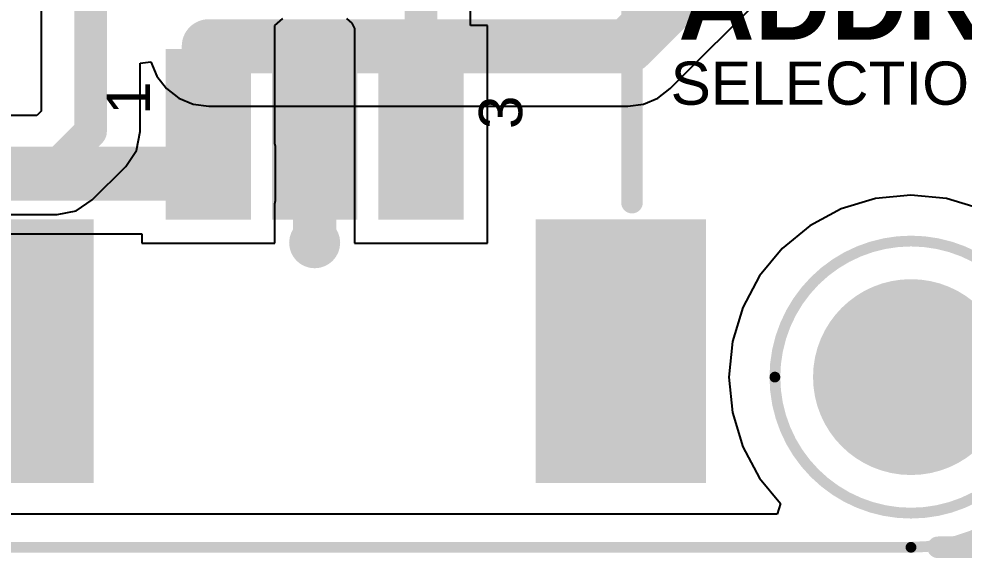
# Model space of a CAD drawing. Header units: millimetres. Extents: x -0.08 to 6.4, y -0.08 to 2.27.
# Drawn here: x 1.0063 to 1.4438, y -0.0828 to 0.1668 of the extents above; entities that cross this region are included whole.
import ezdxf

# ---------------------------------------------------------------- set-up
doc = ezdxf.new("R2010")
doc.units = ezdxf.units.MM
doc.header["$MEASUREMENT"] = 0
for name, color, linetype in [('BottomLayer', 5, 'Continuous'), ('BottomSolder', 6, 'Continuous'), ('Mechanical1', 6, 'Continuous'), ('Mechanical2', 216, 'Continuous'), ('MultiLayer', 9, 'Continuous'), ('PadHoleLayer', 156, 'Continuous'), ('TopLayer', 1, 'Continuous'), ('TopOverlay', 2, 'Continuous'), ('TopPaste', 8, 'Continuous'), ('TopSolder', 216, 'Continuous'), ('ViaHoleLayer', 16, 'Continuous')]:
    doc.layers.add(name, color=color, linetype=linetype)
doc.styles.add('Arial', font='', dxfattribs={"height": 0.2})
doc.styles.add('Arial Rounded MT Bold', font='', dxfattribs={"height": 0.2})
doc.styles.get('Arial').set_extended_font_data('Arial')
doc.styles.get('Arial Rounded MT Bold').set_extended_font_data('Arial Rounded MT Bold', bold=True)

# ---------------------------------------------------------------- blocks, each defined once
blk = doc.blocks.new('1_25_3PWB_54')
at = {"layer": 'TopLayer'}
for points in [[(-0.06496, 0.08563), (-0.03346, 0.08563), (-0.03346, 0.01476), (-0.06496, 0.01476)], [(-0.01575, 0.08563), (0.01575, 0.08563), (0.01575, 0.01476), (-0.01575, 0.01476)], [(0.03346, 0.08563), (0.06496, 0.08563), (0.06496, 0.01476), (0.03346, 0.01476)], [(-0.17717, 0.00689), (-0.1063, 0.00689), (-0.1063, -0.10728), (-0.17717, -0.10728)], [(0.17717, -0.10728), (0.1063, -0.10728), (0.1063, 0.00689), (0.17717, 0.00689)]]:
    blk.add_hatch(color=1, dxfattribs=at).paths.add_polyline_path(points)
at = {"layer": 'TopPaste'}
for points in [[(-0.06496, 0.08563), (-0.03346, 0.08563), (-0.03346, 0.01476), (-0.06496, 0.01476)], [(-0.01575, 0.08563), (0.01575, 0.08563), (0.01575, 0.01476), (-0.01575, 0.01476)], [(0.03346, 0.08563), (0.06496, 0.08563), (0.06496, 0.01476), (0.03346, 0.01476)], [(-0.17717, 0.00689), (-0.1063, 0.00689), (-0.1063, -0.10728), (-0.17717, -0.10728)], [(0.17717, -0.10728), (0.1063, -0.10728), (0.1063, 0.00689), (0.17717, 0.00689)]]:
    blk.add_hatch(color=8, dxfattribs=at).paths.add_polyline_path(points)
at = {"layer": 'TopSolder'}
for points in [[(-0.06896, 0.08963), (-0.02946, 0.08963), (-0.02946, 0.01076), (-0.06896, 0.01076)], [(-0.01975, 0.08963), (0.01975, 0.08963), (0.01975, 0.01076), (-0.01975, 0.01076)], [(0.02946, 0.08963), (0.06896, 0.08963), (0.06896, 0.01076), (0.02946, 0.01076)], [(-0.18117, 0.01089), (-0.1023, 0.01089), (-0.1023, -0.11128), (-0.18117, -0.11128)], [(0.18117, -0.11128), (0.1023, -0.11128), (0.1023, 0.01089), (0.18117, 0.01089)]]:
    blk.add_hatch(color=216, dxfattribs=at).paths.add_polyline_path(points)

msp = doc.modelspace()

# ---------------------------------------------------------------- hatches: boundary and pattern name
at = {"layer": 'BottomLayer'}
h = msp.add_hatch(color=5, dxfattribs=at)
edge = h.paths.add_edge_path()
edge.add_arc((1.0942, 0.1542), 0.01181, 0, 360)
h = msp.add_hatch(color=5, dxfattribs=at)
edge = h.paths.add_edge_path()
edge.add_arc((1.1432, 0.0632), 0.01181, 0, 360)
h = msp.add_hatch(color=5, dxfattribs=at)
edge = h.paths.add_edge_path()
edge.add_arc((1.4192, 0.001), 0.04134, 0, 360)
at = {"layer": 'BottomSolder'}
h = msp.add_hatch(color=6, dxfattribs=at)
edge = h.paths.add_edge_path()
edge.add_arc((1.4192, 0.001), 0.04534, 0, 360)
at = {"layer": 'MultiLayer'}
h = msp.add_hatch(color=9, dxfattribs=at)
edge = h.paths.add_edge_path()
edge.add_arc((1.4192, 0.001), 0.04134, 0, 360)
at = {"layer": 'PadHoleLayer'}
h = msp.add_hatch(color=156, dxfattribs=at)
edge = h.paths.add_edge_path()
edge.add_arc((1.4192, 0.001), 0.04134, 0, 360)
at = {"layer": 'TopLayer'}
h = msp.add_hatch(color=1, dxfattribs=at)
edge = h.paths.add_edge_path()
edge.add_arc((1.0942, 0.1542), 0.01181, 0, 360)
msp.add_hatch(color=1, dxfattribs=at).paths.add_polyline_path([(0.9537, 0.0827), (1.10973, 0.0827), (1.10973, 0.1077), (0.9537, 0.1077)])
h = msp.add_hatch(color=1, dxfattribs=at)
edge = h.paths.add_edge_path()
edge.add_arc((1.1432, 0.0632), 0.01181, 0, 360)
h = msp.add_hatch(color=1, dxfattribs=at)
edge = h.paths.add_edge_path()
edge.add_arc((1.4192, 0.001), 0.04134, 0, 360)
at = {"layer": 'TopSolder'}
h = msp.add_hatch(color=216, dxfattribs=at)
edge = h.paths.add_edge_path()
edge.add_arc((1.4192, 0.001), 0.04534, 0, 360)
at = {"layer": 'ViaHoleLayer'}
h = msp.add_hatch(color=16, dxfattribs=at)
edge = h.paths.add_edge_path()
edge.add_arc((1.0942, 0.1542), 0.00591, 0, 360)
h = msp.add_hatch(color=16, dxfattribs=at)
edge = h.paths.add_edge_path()
edge.add_arc((1.1432, 0.0632), 0.00591, 0, 360)

# ---------------------------------------------------------------- linework, layer by layer
at = {"layer": 'BottomLayer'}
for p, q in [((1.01658, 0.17614), (1.01658, 0.1242)), ((1.30781, 0.13459), (1.35181, 0.17859)), ((1.06246, 0.14635), (1.06741, 0.14702)), ((1.06246, 0.11469), (1.06246, 0.14635)), ((1.06741, 0.14702), (1.07018, 0.14033)), ((1.07018, 0.14033), (1.07458, 0.13459)), ((1.07458, 0.13459), (1.08033, 0.13018)), ((1.30207, 0.13018), (1.30781, 0.13459)), ((1.08033, 0.13018), (1.08702, 0.12741)), ((1.08702, 0.12741), (1.0942, 0.12646)), ((1.2882, 0.12646), (1.29538, 0.12741)), ((1.29538, 0.12741), (1.30207, 0.13018)), ((1.01658, 0.1242), (1.01455, 0.12217)), ((1.0942, 0.12646), (1.2882, 0.12646)), ((1.01455, 0.12217), (0.60423, 0.12217)), ((1.06071, 0.10591), (1.06246, 0.11469)), ((1.05574, 0.09847), (1.06071, 0.10591)), ((1.04027, 0.08301), (1.05574, 0.09847)), ((1.40276, 0.08363), (1.38696, 0.07883)), ((1.4192, 0.08525), (1.40276, 0.08363)), ((1.43563, 0.08363), (1.4192, 0.08525)), ((1.45144, 0.07883), (1.43563, 0.08363)), ((1.03283, 0.07803), (1.04027, 0.08301)), ((1.38696, 0.07883), (1.37239, 0.07105)), ((0.61373, 0.07629), (1.02405, 0.07629)), ((1.02405, 0.07629), (1.03283, 0.07803)), ((1.37239, 0.07105), (1.35963, 0.06057)), ((1.35963, 0.06057), (1.34915, 0.04781)), ((1.34915, 0.04781), (1.34136, 0.03324)), ((1.34136, 0.03324), (1.33657, 0.01744)), ((1.33657, 0.01744), (1.33495, 0.001)), ((1.33495, 0.001), (1.33657, -0.01543)), ((1.33657, -0.01543), (1.34136, -0.03124)), ((1.34136, -0.03124), (1.34915, -0.0458)), ((1.34915, -0.0458), (1.35876, -0.05751)), ((1.35876, -0.05751), (1.3572, -0.06251)), ((1.3572, -0.06251), (0.34931, -0.06251))]:
    msp.add_line(p, q, dxfattribs=at)
for points, const_width in [([(1.2882, 0.1542), (1.3322, 0.1982)], 0.025), ([(1.03952, 0.11469), (1.03952, 0.17614)], 0.015), ([(1.0942, 0.1542), (1.2882, 0.1542)], 0.025), ([(1.02405, 0.09923), (1.03952, 0.11469)], 0.015), ([(0.60423, 0.09923), (1.02405, 0.09923)], 0.015)]:
    msp.add_lwpolyline(points, dxfattribs=dict(at, const_width=const_width))
for points, const_width in [([(1.08795, 0.1542, 1), (1.10045, 0.1542, 1)], 0.0125), ([(1.28195, 0.1542, 1), (1.29445, 0.1542, 1)], 0.0125), ([(1.28195, 0.1542, 1), (1.29445, 0.1542, 1)], 0.0125), ([(1.03577, 0.11469, 1), (1.04327, 0.11469, 1)], 0.0075), ([(1.03577, 0.11469, 1), (1.04327, 0.11469, 1)], 0.0075), ([(1.0203, 0.09923, 1), (1.0278, 0.09923, 1)], 0.0075), ([(1.0203, 0.09923, 1), (1.0278, 0.09923, 1)], 0.0075)]:
    msp.add_lwpolyline(points, format="xyb", close=True, dxfattribs=dict(at, const_width=const_width))
at = {"layer": 'Mechanical1', "const_width": 0.01}
msp.add_lwpolyline([(1.4317, -0.0778), (1.7362, -0.0778)], dxfattribs=at)
at = {"layer": 'Mechanical1', "const_width": 0.005}
msp.add_lwpolyline([(1.4292, -0.0778, 1), (1.4342, -0.0778, 1)], format="xyb", close=True, dxfattribs=at)
at = {"layer": 'Mechanical2', "const_width": 0.005}
msp.add_lwpolyline([(1.497, 0, -0.414214), (1.4192, -0.0778)], format="xyb", dxfattribs=at)
msp.add_lwpolyline([(0, -0.0778), (1.4192, -0.0778)], dxfattribs=at)
at = {"layer": 'Mechanical2', "const_width": 0.0025}
msp.add_lwpolyline([(1.41795, -0.0778, 1), (1.42045, -0.0778, 1)], format="xyb", close=True, dxfattribs=at)
msp.add_lwpolyline([(1.41795, -0.0778, 1), (1.42045, -0.0778, 1)], format="xyb", close=True, dxfattribs=at)
at = {"layer": 'TopLayer'}
for p, q in [((1.21535, 0.16383), (1.21535, 0.1864)), ((1.12473, 0.16383), (1.12841, 0.16702)), ((1.15799, 0.16702), (1.16046, 0.16487)), ((1.12473, 0.10918), (1.12473, 0.16383)), ((1.16046, 0.16487), (1.16166, 0.16237)), ((1.16166, 0.16237), (1.16166, 0.06296)), ((1.22316, 0.16383), (1.21535, 0.16383)), ((1.22316, 0.06296), (1.22316, 0.16383)), ((1.12503, 0.1077), (1.12473, 0.10918)), ((1.12503, 0.0827), (1.12503, 0.1077)), ((1.40276, 0.08363), (1.38696, 0.07883)), ((1.4192, 0.08525), (1.40276, 0.08363)), ((1.43563, 0.08363), (1.4192, 0.08525)), ((1.45144, 0.07883), (1.43563, 0.08363)), ((1.12473, 0.08122), (1.12503, 0.0827)), ((1.12473, 0.06296), (1.12473, 0.08122)), ((1.38696, 0.07883), (1.37239, 0.07105)), ((1.37239, 0.07105), (1.35963, 0.06057)), ((0.9537, 0.0674), (1.06324, 0.0674)), ((1.06324, 0.0674), (1.06324, 0.06296)), ((1.06324, 0.06296), (1.12473, 0.06296)), ((1.16166, 0.06296), (1.22316, 0.06296)), ((1.35963, 0.06057), (1.34915, 0.04781)), ((1.34915, 0.04781), (1.34136, 0.03324)), ((1.34136, 0.03324), (1.33657, 0.01744)), ((1.33657, 0.01744), (1.33495, 0.001)), ((1.33495, 0.001), (1.33657, -0.01543)), ((1.33657, -0.01543), (1.34136, -0.03124)), ((1.34136, -0.03124), (1.34915, -0.0458)), ((1.34915, -0.0458), (1.35876, -0.05751)), ((1.35876, -0.05751), (1.3572, -0.06251)), ((1.3572, -0.06251), (0.39525, -0.06251))]:
    msp.add_line(p, q, dxfattribs=at)
for points, const_width in [([(1.19241, 0.1134), (1.19241, 0.23369)], 0.015), ([(1.0942, 0.11418), (1.0942, 0.1542)], 0.025), ([(1.0937, 0.11368), (1.0942, 0.11418)], 0.025), ([(1.1432, 0.0632), (1.1432, 0.1134)], 0.02), ([(1.0937, 0.11368), (1.09399, 0.1134)], 0.008)]:
    msp.add_lwpolyline(points, dxfattribs=dict(at, const_width=const_width))
for points, const_width in [([(1.08795, 0.1542, 1), (1.10045, 0.1542, 1)], 0.0125), ([(1.08745, 0.11368, 1), (1.09995, 0.11368, 1)], 0.0125), ([(1.08795, 0.11418, 1), (1.10045, 0.11418, 1)], 0.0125), ([(1.08795, 0.11418, 1), (1.10045, 0.11418, 1)], 0.0125), ([(1.1382, 0.1134, 1), (1.1482, 0.1134, 1)], 0.01), ([(1.18866, 0.1134, 1), (1.19616, 0.1134, 1)], 0.0075), ([(1.0917, 0.11368, 1), (1.0957, 0.11368, 1)], 0.004), ([(1.09199, 0.1134, 1), (1.09599, 0.1134, 1)], 0.004), ([(1.1382, 0.0632, 1), (1.1482, 0.0632, 1)], 0.01)]:
    msp.add_lwpolyline(points, format="xyb", close=True, dxfattribs=dict(at, const_width=const_width))
at = {"layer": 'TopOverlay', "const_width": 0.01}
msp.add_lwpolyline([(1.29008, 0.08179), (1.29008, 0.17199)], dxfattribs=at)
at = {"layer": 'TopOverlay'}
for points, const_width in [([(1.28758, 0.08179, 1), (1.29258, 0.08179, 1)], 0.005), ([(1.48219, 0.001, 1), (1.35621, 0.001, 1)], 0.005), ([(1.35496, 0.001, 1), (1.35746, 0.001, 1)], 0.0025)]:
    msp.add_lwpolyline(points, format="xyb", close=True, dxfattribs=dict(at, const_width=const_width))

# ---------------------------------------------------------------- block references
msp.add_blockref('1_25_3PWB_54', (1.1432, 0.0632))

# ---------------------------------------------------------------- texts
for s, height, rotation, style, p in [('ADDRESS', 0.035, 360, 'Arial Rounded MT Bold', (1.31153, 0.15722)), ('SELECTION', 0.02, 360, 'Arial', (1.30794, 0.1271)), ('1', 0.02, 90, 'Arial', (1.067, 0.12243)), ('3', 0.02, 90, 'Arial', (1.23924, 0.11582))]:
    msp.add_text(s, height=height, rotation=rotation, dxfattribs=dict(at, style=style)).set_placement(p)

doc.saveas('drawing.dxf')
